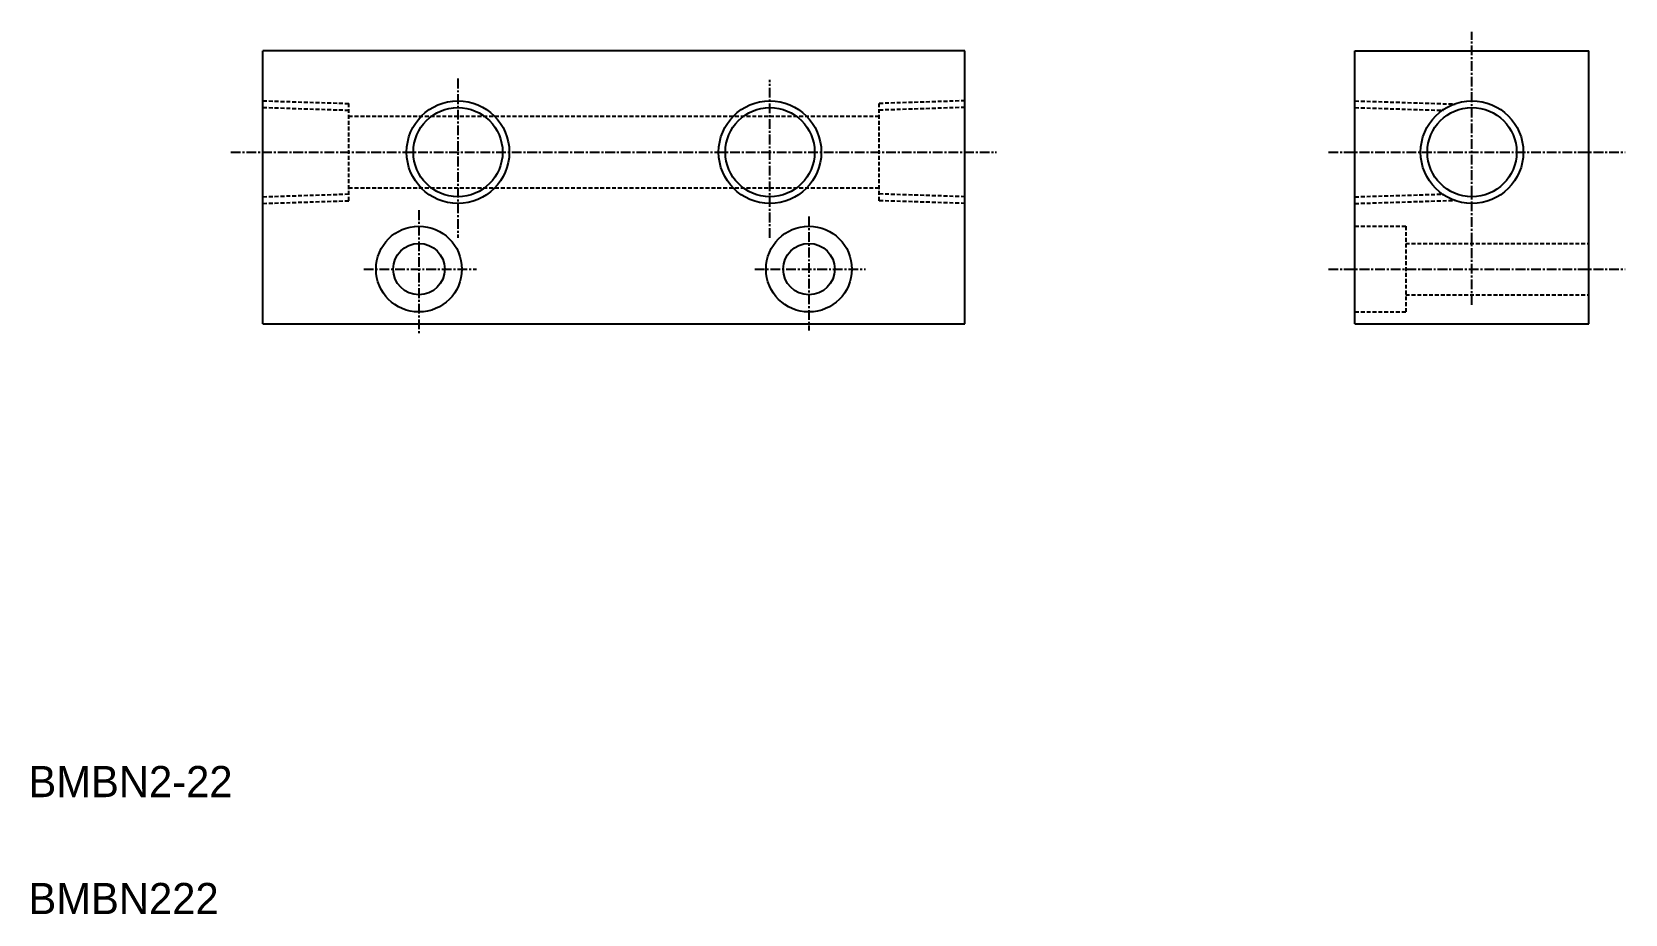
# Model space of a CAD drawing. Extents: x 1272 to 1476, y 3607 to 3720.
import ezdxf

# ---------------------------------------------------------------- set-up
doc = ezdxf.new("R2010")
doc.units = 0
doc.linetypes.add('CENTER', pattern=[2, 1.25, -0.25, 0.25, -0.25])
doc.linetypes.add('DASHED', pattern=[0.75, 0.5, -0.25])
doc.layers.get('0').update_dxf_attribs({"linetype": 'CONTINUOUS'})
doc.layers.add('CENTER', color=1, linetype='CENTER')

msp = doc.modelspace()

# ---------------------------------------------------------------- linework, layer by layer
at = {"color": 7, "linetype": 'CONTINUOUS'}
for p, q in [((1391.84, 3717.27), (1301.84, 3717.27)), ((1301.84, 3682.27), (1301.84, 3717.27)), ((1391.84, 3682.27), (1391.84, 3717.27)), ((1441.84, 3717.27), (1471.84, 3717.27)), ((1441.84, 3682.27), (1441.84, 3717.27)), ((1471.84, 3682.27), (1471.84, 3717.27)), ((1301.84, 3682.27), (1391.84, 3682.27)), ((1441.84, 3682.27), (1471.84, 3682.27))]:
    msp.add_line(p, q, dxfattribs=at)
at = {"color": 3, "linetype": 'DASHED'}
for p, q in [((1301.84, 3710.85), (1312.84, 3710.51)), ((1301.84, 3710), (1312.84, 3709.65)), ((1312.84, 3698.04), (1312.84, 3710.51)), ((1391.84, 3710.85), (1380.84, 3710.51)), ((1380.84, 3698.04), (1380.84, 3710.51)), ((1391.84, 3710), (1380.84, 3709.65)), ((1441.84, 3710.84), (1454.68, 3710.43)), ((1441.84, 3709.98), (1453.17, 3709.63)), ((1312.84, 3708.87), (1380.84, 3708.87)), ((1312.84, 3699.67), (1380.84, 3699.67)), ((1301.84, 3698.55), (1312.84, 3698.9)), ((1301.84, 3697.69), (1312.84, 3698.04)), ((1391.84, 3698.55), (1380.84, 3698.9)), ((1391.84, 3697.69), (1380.84, 3698.04)), ((1441.84, 3698.54), (1453.2, 3698.89)), ((1441.84, 3697.68), (1454.75, 3698.09)), ((1441.84, 3694.77), (1448.34, 3694.77)), ((1448.34, 3694.77), (1448.34, 3683.77)), ((1448.34, 3692.57), (1471.84, 3692.57)), ((1448.34, 3685.97), (1471.84, 3685.97)), ((1441.84, 3683.77), (1448.34, 3683.77))]:
    msp.add_line(p, q, dxfattribs=at)
for p, q in [((1301.84, 3699.77), (1301.84, 3699.77)), ((1301.84, 3691.02), (1301.84, 3691.02))]:
    msp.add_line(p, q)
at = {"color": 3, "linetype": 'CONTINUOUS'}
for centre in [(1326.84, 3704.27), (1366.84, 3704.27), (1456.84, 3704.27)]:
    msp.add_circle(centre, 6.58, dxfattribs=at)
at = {"color": 7, "linetype": 'CONTINUOUS'}
for centre, radius in [((1326.84, 3704.27), 5.72), ((1366.84, 3704.27), 5.72), ((1456.84, 3704.27), 5.72), ((1321.84, 3689.27), 5.5), ((1371.84, 3689.27), 5.5), ((1321.84, 3689.27), 3.3), ((1371.84, 3689.27), 3.3)]:
    msp.add_circle(centre, radius, dxfattribs=at)
at = {"layer": 'CENTER', "color": 1, "linetype": 'CENTER'}
for p, q in [((1456.84, 3684.69), (1456.84, 3719.69)), ((1326.84, 3713.69), (1326.84, 3693.26)), ((1366.84, 3693.26), (1366.84, 3713.56)), ((1297.73, 3704.27), (1395.88, 3704.27)), ((1438.43, 3704.27), (1476.47, 3704.27)), ((1321.84, 3696.81), (1321.84, 3681.04)), ((1371.84, 3696.02), (1371.84, 3681.41)), ((1314.78, 3689.27), (1329.22, 3689.27)), ((1364.91, 3689.27), (1379.09, 3689.27)), ((1438.43, 3689.27), (1476.47, 3689.27))]:
    msp.add_line(p, q, dxfattribs=at)

# ---------------------------------------------------------------- texts
at = {"color": 7, "linetype": 'CONTINUOUS'}
for s, p in [('BMBN2-22', (1271.78, 3621.55)), ('BMBN222', (1271.78, 3606.55))]:
    msp.add_text(s, height=4, dxfattribs=at).set_placement(p)

doc.saveas('drawing.dxf')
